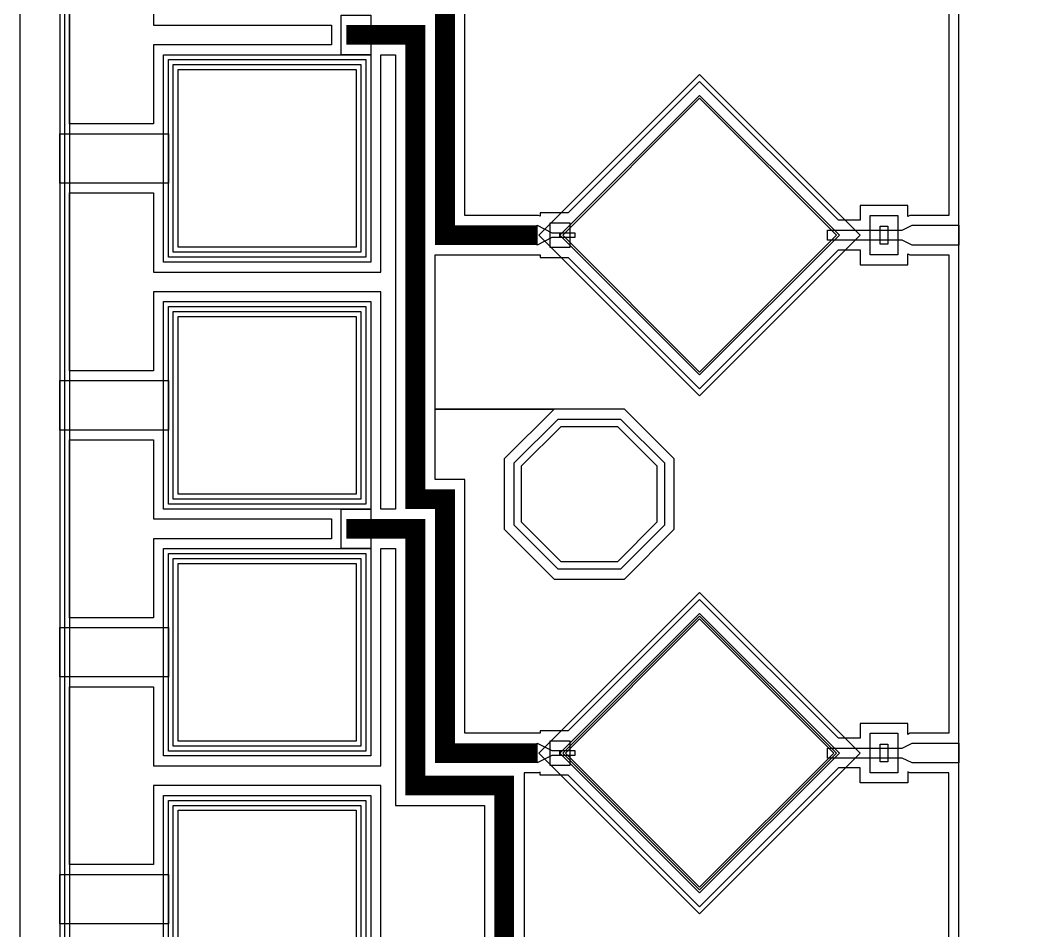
# Model space of a CAD drawing. Extents: x -87611 to 96139, y 77822 to 138139.
# Drawn here: x -48052 to -47032, y 98030 to 98952 of the extents above; entities that cross this region are included whole.
import ezdxf

# ---------------------------------------------------------------- set-up
doc = ezdxf.new("R2010")
doc.units = 0
doc.header["$MEASUREMENT"] = 0
doc.layers.get('0').update_dxf_attribs({"color": 6})
for name, color, linetype in [('L10D0 Abs', 4, 'Continuous'), ('L12D0 Etch', 190, 'Continuous'), ('L14D0 Au', 2, 'Continuous'), ('L18D0 SU8', 7, 'Continuous'), ('L1D0 Plug', 200, 'Continuous'), ('L3D0 Base', 3, 'Continuous'), ('L4D0 Cntr', 1, 'Continuous'), ('L50D0 SiO2', 52, 'Continuous'), ('L7D0 DE', 42, 'Continuous'), ('L8D0 Wire', 5, 'Continuous'), ('L9D0 Cont', 30, 'Continuous')]:
    doc.layers.add(name, color=color, linetype=linetype)

# ---------------------------------------------------------------- blocks, each defined once
blk = doc.blocks.new('PAD200S')
at = {"layer": 'L14D0 Au'}
blk.add_lwpolyline([(10, 10), (10, 190), (190, 190), (190, 10)], close=True, dxfattribs=at)
at = {"layer": 'L3D0 Base'}
blk.add_lwpolyline([(0, 0), (0, 200), (200, 200), (200, 0)], close=True, dxfattribs=at)
at = {"layer": 'L4D0 Cntr'}
blk.add_lwpolyline([(5, 5), (5, 195), (195, 195), (195, 5)], close=True, dxfattribs=at)
at = {"layer": 'L8D0 Wire'}
blk.add_lwpolyline([(-5, -5), (-5, 205), (205, 205), (205, -5)], close=True, dxfattribs=at)
blk = doc.blocks.new('_SU8_POST')
at = {"layer": 'L18D0 SU8'}
blk.add_lwpolyline([(-28.5, -68.5), (-68.5, -28.5), (-68.5, 28.5), (-28.5, 68.5), (28.5, 68.5), (68.5, 28.5), (68.5, -28.5), (28.5, -68.5)], close=True, dxfattribs=at)
at = {"layer": 'L3D0 Base'}
blk.add_lwpolyline([(-31.5, -76), (-76, -31.5), (-76, 31.5), (-31.5, 76), (31.5, 76), (76, 31.5), (76, -31.5), (31.5, -76)], close=True, dxfattribs=at)
blk = doc.blocks.new('_TC_PRBE_TOP')
at = {"layer": 'L50D0 SiO2', "linetype": 'Continuous'}
blk.add_lwpolyline([(33.076, -12.5), (13.076, -12.5), (13.076, 12.5), (33.076, 12.5)], close=True, dxfattribs=at)
at = {"layer": 'L8D0 Wire'}
for points in [[(0, -10), (0, 10), (15, 2.5), (23.076, 2.5), (23.076, -2.5), (15, -2.5)], [(23.076, 2.5), (38.076, 2.5), (38.076, -2.5), (23.076, -2.5)]]:
    blk.add_lwpolyline(points, close=True, dxfattribs=at)
blk = doc.blocks.new('_TC_TRCE')
at = {"layer": 'L14D0 Au'}
for points in [[(-59.999, 1135.001), (-59.999, 817.319), (-99.436, 817.319), (-101.575, 816.249), (-101.575, 827.319), (-149.575, 827.319), (-149.575, 812.319), (-171.646, 812.319), (-312.209, 952.882), (-445.272, 819.819), (-473.63, 819.819), (-473.63, 816.551), (-475.166, 817.319), (-549.999, 817.319), (-549.999, 1080.001)], [(-634.999, 20.001), (-634.999, 240.001), (-864.999, 240.001), (-864.999, 160.001), (-949.999, 160.001), (-949.999, 340.001), (-864.999, 340.001), (-864.999, 260.001), (-634.999, 260.001), (-634.999, 480.001), (-619.999, 480.001), (-619.999, 220.001), (-529.999, 220.001), (-529.999, -47.213)], [(-59.999, -7.213), (-59.999, 252.953), (-99.436, 252.953), (-101.575, 254.023), (-101.575, 242.953), (-149.575, 242.953), (-149.575, 257.953), (-171.646, 257.953), (-312.209, 117.39), (-445.272, 250.453), (-473.63, 250.453), (-473.63, 253.721), (-475.166, 252.953), (-489.999, 252.953), (-489.999, -7.213)]]:
    blk.add_lwpolyline(points, dxfattribs=at)
for points in [[(-949.999, 1090.001), (-864.999, 1090.001), (-864.999, 1010.001), (-684.999, 1010.001), (-684.999, 990.001), (-864.999, 990.001), (-864.999, 910.001), (-949.999, 910.001)], [(-634.999, 740.001), (-864.999, 740.001), (-864.999, 660.001), (-949.999, 660.001), (-949.999, 840.001), (-864.999, 840.001), (-864.999, 760.001), (-634.999, 760.001), (-634.999, 980.001), (-619.999, 980.001), (-619.999, 520.001), (-634.999, 520.001)], [(-473.63, 295.453), (-473.63, 292.953), (-549.999, 292.953), (-549.999, 550.001), (-579.999, 550.001), (-579.999, 621.136), (-459.558, 621.136), (-509.916, 570.778), (-509.916, 499.494), (-459.558, 449.136), (-388.274, 449.136), (-337.916, 499.494), (-337.916, 570.778), (-388.274, 621.136), (-579.999, 621.136), (-579.999, 777.319), (-473.63, 777.319), (-473.63, 774.819), (-445.272, 774.819), (-312.209, 641.756), (-171.646, 782.319), (-149.575, 782.319), (-149.575, 767.319), (-101.575, 767.319), (-101.575, 778.389), (-99.436, 777.319), (-59.999, 777.319), (-59.999, 292.953), (-99.436, 292.953), (-101.575, 291.883), (-101.575, 302.953), (-149.575, 302.953), (-149.575, 287.953), (-171.646, 287.953), (-312.209, 428.516), (-445.272, 295.453)], [(-949.999, 590.001), (-864.999, 590.001), (-864.999, 510.001), (-684.999, 510.001), (-684.999, 490.001), (-864.999, 490.001), (-864.999, 410.001), (-949.999, 410.001)]]:
    blk.add_lwpolyline(points, close=True, dxfattribs=at)
at = {"layer": 'L8D0 Wire', "const_width": 20}
for points in [[(-499.999, 1170.001), (-499.999, 1100.001), (-569.999, 1100.001), (-569.999, 797.319), (-476.706, 797.319)], [(-669.999, 1000.001), (-599.999, 1000.001), (-599.999, 530.001), (-569.999, 530.001), (-569.999, 272.953), (-476.706, 272.953)], [(-669.999, 500.001), (-599.999, 500.001), (-599.999, 240.001), (-509.999, 240.001), (-509.999, -27.213), (-478.188, -27.213)]]:
    blk.add_lwpolyline(points, dxfattribs=at)
at = {"layer": 'L8D0 Wire'}
for points in [[(-674.999, 980.001), (-674.999, 1020.001), (-644.999, 1020.001), (-644.999, 980.001)], [(-674.999, 480.001), (-674.999, 520.001), (-644.999, 520.001), (-644.999, 480.001)]]:
    blk.add_lwpolyline(points, close=True, dxfattribs=at)
at = {"linetype": 'Continuous'}
for p in [(-476.707, 797.318), (-476.707, 272.952)]:
    blk.add_blockref('_TC_PRBE_TOP', p, dxfattribs=at)
blk = doc.blocks.new('$TEST_CHIP')
at = {"layer": 'L10D0 Abs'}
blk.add_lwpolyline([(687.787, 1637.183), (552.024, 1772.95), (687.787, 1908.713), (823.55, 1772.95)], close=True, dxfattribs=at)
at = {"layer": 'L12D0 Etch'}
blk.add_lwpolyline([(0, 0), (0, 2950), (50, 2950), (50, 50), (1950, 50), (1950, 2950), (0, 2950), (0, 3000), (2000, 3000), (2000, 0)], close=True, dxfattribs=at)
at = {"layer": 'L1D0 Plug'}
for points in [[(860.424, 2277.318), (860.424, 2317.318), (888.424, 2317.318), (888.424, 2277.318)], [(860.424, 1752.952), (860.424, 1792.952), (888.424, 1792.952), (888.424, 1752.952)]]:
    blk.add_lwpolyline(points, close=True, dxfattribs=at)
at = {"layer": 'L3D0 Base'}
for points in [[(0, 40), (0, 3000), (40, 3000), (40, 40)], [(950, 40), (950, 2960), (1050, 2960), (1050, 40)], [(687.79, 2155.897), (546.369, 2297.318), (687.79, 2438.739), (829.211, 2297.318)], [(40, 2350), (40, 2400), (150, 2400), (150, 2350)], [(902.924, 2287.318), (892.924, 2292.318), (817.211, 2292.318), (817.211, 2302.318), (892.924, 2302.318), (902.924, 2307.318), (950, 2307.318), (950, 2287.318)], [(40, 2100), (40, 2150), (150, 2150), (150, 2100)], [(687.79, 1631.531), (546.369, 1772.952), (687.79, 1914.373), (829.211, 1772.952)], [(40, 1850), (40, 1900), (150, 1900), (150, 1850)], [(902.924, 1762.952), (892.924, 1767.952), (817.211, 1767.952), (817.211, 1777.952), (892.924, 1777.952), (902.924, 1782.952), (950, 1782.952), (950, 1762.952)], [(40, 1600), (40, 1650), (150, 1650), (150, 1600)]]:
    blk.add_lwpolyline(points, close=True, dxfattribs=at)
at = {"layer": 'L4D0 Cntr'}
for points in [[(0, 0), (0, 2955), (45, 2955), (45, 45), (1955, 45), (1955, 2955), (0, 2955), (0, 3000), (2000, 3000), (2000, 0)], [(687.79, 2158.726), (549.198, 2297.318), (687.787, 2435.907), (826.379, 2297.315)], [(687.79, 1634.36), (549.198, 1772.952), (687.787, 1911.541), (826.379, 1772.949)]]:
    blk.add_lwpolyline(points, close=True, dxfattribs=at)
at = {"layer": 'L7D0 DE'}
for points in [[(1999.998, -0.002), (0, 0.179), (0, 2960), (40, 2960), (40, 40.175), (1960, 40.002), (1960, 2960), (0, 2960), (0, 3000), (2000, 3000), (2000, 0)], [(687.791, 2134.682), (525.156, 2297.317), (687.792, 2459.951), (850.425, 2297.318)], [(687.791, 1610.316), (525.156, 1772.951), (687.792, 1935.585), (850.425, 1772.952)]]:
    blk.add_lwpolyline(points, close=True, dxfattribs=at)
at = {"layer": 'L9D0 Cont'}
for points in [[(870.424, 2288.318), (870.424, 2306.318), (878.424, 2306.318), (878.424, 2288.318)], [(870.424, 1763.952), (870.424, 1781.952), (878.424, 1781.952), (878.424, 1763.952)]]:
    blk.add_lwpolyline(points, close=True, dxfattribs=at)
at = {"linetype": 'Continuous'}
blk.add_blockref('_TC_TRCE', (1000, 1500), dxfattribs=at)
at = {"rotation": 270}
for p in [(150, 2475), (150, 2225), (150, 1975), (150, 1725)]:
    blk.add_blockref('PAD200S', p, dxfattribs=at)
blk.add_blockref('_SU8_POST', (576.083, 2035.135))
blk = doc.blocks.new('$TEST_CHIP_B')
at = {"linetype": 'Continuous'}
blk.add_blockref('$TEST_CHIP', (0, 0), dxfattribs=at)

msp = doc.modelspace()

# ---------------------------------------------------------------- block references
at = {"linetype": 'Continuous'}
msp.add_blockref('$TEST_CHIP_B', (-48051.7, 96437.1), dxfattribs=at)

doc.saveas('drawing.dxf')
